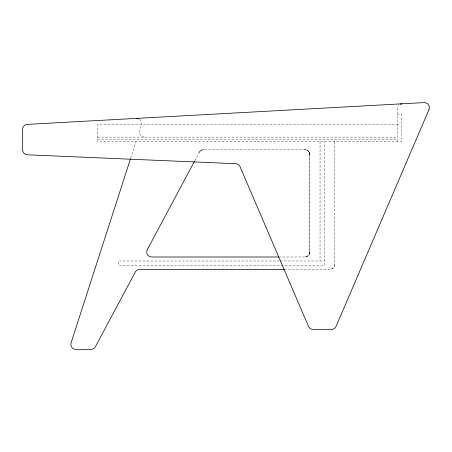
<?xml version="1.0" encoding="UTF-8"?>
<svg xmlns="http://www.w3.org/2000/svg" width="452" height="452" viewBox="0 0 452 452"><rect width="100%" height="100%" fill="white"/><g stroke="black" fill="none" stroke-linecap="round" stroke-linejoin="round"><path stroke-width="0.34" stroke-dasharray="2.26 1.69" d="M194.772 160.759L199.671 151.68L201.163 150.307L203.084 149.64L304.801 149.595C307.473 149.533 309.857 151.923 309.795 154.59L309.445 253.843L307.948 255.877L305.253 256.979L279.409 256.996M309.795 252.001L309.445 253.843L309.795 252.001C309.846 254.662 307.467 257.041 304.801 256.996A4.995 4.995 0 0 0 309.795 252.001L309.795 154.59C309.835 151.923 307.473 149.555 304.801 149.595A4.995 4.995 0 0 1 309.795 154.59L309.445 152.753L308.332 151.058L309.795 154.59M334.768 141.617L334.768 264.488C334.717 267.166 332.452 269.432 329.774 269.482L285.042 269.482M130.69 158.166L136.029 141.617M397.206 114.147L401.698 114.147L401.698 141.617L97.519 141.617L97.519 124.639L399.449 124.639M97.519 137.125L397.206 137.125M97.519 139.369L397.206 139.369M279.392 260.99L118.588 260.99L118.588 265.488L324.53 265.488L324.53 141.617M280.099 260.99L324.53 260.99M397.206 141.617L397.206 108.808A4.995 4.995 0 0 1 398.574 105.372M320.039 141.617L320.039 260.99M334.768 264.488A4.995 4.995 0 0 1 329.774 269.482M139.289 119.13A4.995 4.995 0 0 1 141.419 124.91L139.583 130.594A4.995 4.995 0 0 0 144.341 137.125M199.671 151.68L199.326 152.234A4.995 4.995 0 0 1 203.733 149.595L201.163 150.307L199.671 151.68"/><path stroke-width="0.68" d="M130.475 158.833L71.088 342.87A4.995 4.995 0 0 0 75.84 349.402L90.959 349.402A4.995 4.995 0 0 0 95.366 346.757L135.255 272.127A4.995 4.995 0 0 1 139.657 269.482L284.342 269.482M194.445 161.37L147.267 249.645A4.995 4.995 0 0 0 151.669 256.996L278.822 256.996M136.391 118.39A4.995 4.995 0 0 1 138.171 118.616M400.161 104.248A4.995 4.995 0 0 1 401.924 103.819M428.999 109.553L336.068 326.395A4.995 4.995 0 0 1 331.474 329.418L313.089 329.418A4.995 4.995 0 0 1 308.501 326.395L240.068 166.72A4.995 4.995 0 0 0 235.69 163.697L27.38 154.81A4.995 4.995 0 0 1 22.6 149.821L22.6 129.362A4.995 4.995 0 0 1 27.323 124.379L424.134 102.598A4.995 4.995 0 0 1 428.999 109.553"/></g></svg>
